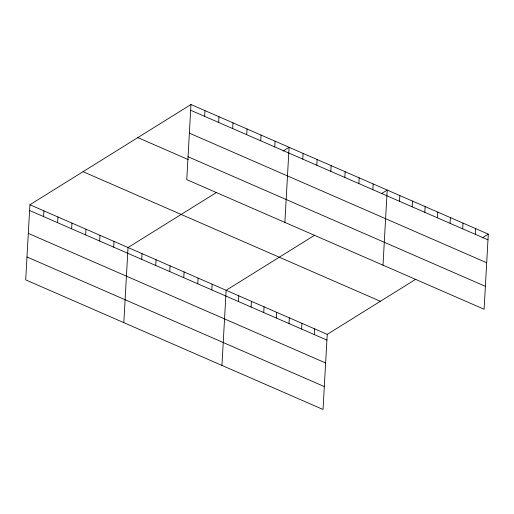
<?xml version="1.0" encoding="UTF-8"?>
<svg xmlns="http://www.w3.org/2000/svg" width="514" height="514" viewBox="0 0 514 514"><rect width="100%" height="100%" fill="white"/><g stroke="black" fill="none" stroke-linecap="round" stroke-linejoin="round"><path stroke-width="0.77" d="M190.964 104.528L186.762 179.637L484.098 309.242L488.3 234.127L190.964 104.528L29.902 204.758L25.7 279.873L323.036 409.472L327.238 334.363L415.82 279.237M43.594 216.593L43.915 210.868M57.613 222.703L57.934 216.979M71.632 228.814L71.954 223.089M85.652 234.924L85.966 229.199M99.665 241.034L99.986 235.309M113.684 247.144L114.005 241.419M123.823 322.638L128.018 247.53L216.606 192.403M141.716 259.364L142.037 253.64M155.736 265.475L156.057 259.75M169.755 271.585L170.076 265.86M183.768 277.695L184.089 271.97M204.662 116.357L204.977 110.632M197.787 283.805L198.108 278.08M218.675 122.467L218.996 116.742M211.807 289.915L212.128 284.191M232.694 128.577L233.015 122.852M221.945 365.409L226.141 290.301L314.729 235.168M246.714 134.687L247.028 128.963M238.457 301.532L238.779 295.807M251.095 307.038L251.417 301.313M260.726 140.797L261.048 135.073M263.733 312.551L264.055 306.826M274.746 146.908L275.067 141.183M276.371 318.057L276.693 312.332M284.884 222.401L289.086 147.293L283.105 151.013M289.009 323.563L289.324 317.838M302.778 159.128L303.099 153.403M301.641 329.069L301.962 323.351M316.797 165.238L317.119 159.513M314.279 334.582L314.6 328.857M330.817 171.348L331.138 165.624M344.83 177.458L345.151 171.734M358.849 183.569L359.17 177.844M372.868 189.679L373.19 183.954M383.007 265.173L387.203 190.064L381.889 193.373M399.519 201.295L399.841 195.571M412.157 206.801L412.479 201.083M424.795 212.314L425.117 206.589M437.433 217.82L437.755 212.096M450.071 223.327L450.392 217.602M462.709 228.839L463.024 223.115M475.341 234.345L475.662 228.621M482.318 237.853L488.3 234.127M190.643 110.247L487.979 239.852M189.364 133.145L486.7 262.75M188.04 156.738L485.383 286.343M137.81 137.604L188.272 159.597M83.05 171.682L380.386 301.288M29.902 204.758L327.238 334.363M29.581 210.483L326.917 340.088M28.302 233.382L325.638 362.987M26.979 256.974L324.321 386.579"/></g></svg>
